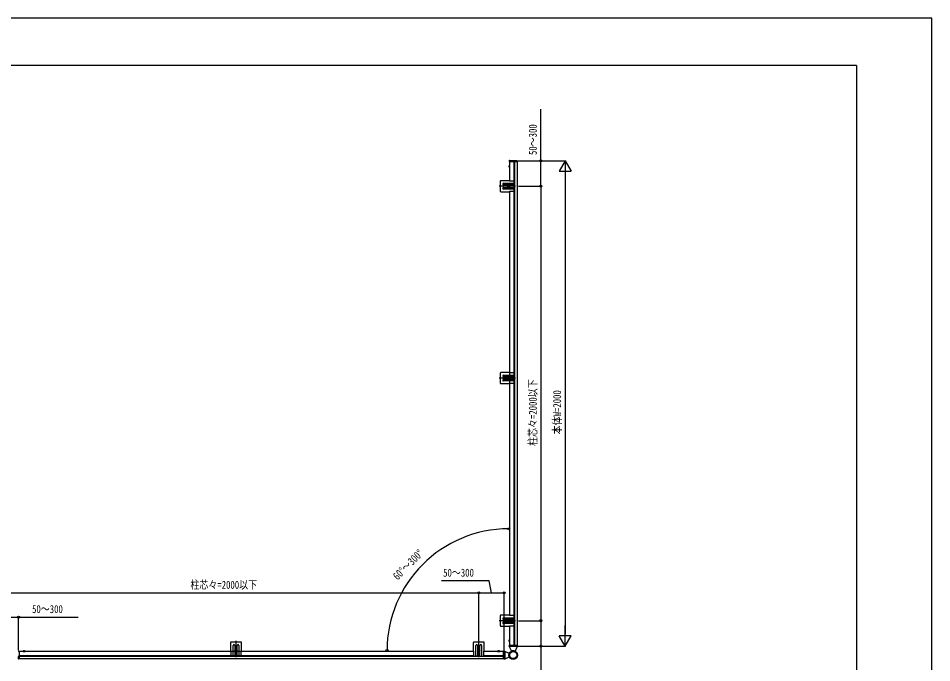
# Model space of a CAD drawing. Units: millimetres, scale not verified. Extents: x -4205 to 4205, y -2970 to 2970.
# Drawn here: x 442 to 4205, y 313 to 2970 of the extents above; entities that cross this region are included whole.
import ezdxf
from ezdxf.enums import TextEntityAlignment as Align

# ---------------------------------------------------------------- set-up
doc = ezdxf.new("R2010")
doc.units = ezdxf.units.MM
doc.header["$LTSCALE"] = 16
for name, color, linetype in [('0-4_YKK_A1', 4, 'Continuous'), ('0-5_YKK_D', 6, 'Continuous'), ('0-6_YKK_ZWAK', 7, 'Continuous')]:
    doc.layers.add(name, color=color, linetype=linetype)
doc.styles.add('ＭＳ ゴシック', font='')
doc.styles.get('ＭＳ ゴシック').set_extended_font_data('MS Gothic')

msp = doc.modelspace()

# ---------------------------------------------------------------- linework, layer by layer
at = {"layer": '0-4_YKK_A1'}
for p, q in [((2495.72, 2382.29), (2462.39, 2382.29)), ((2465.16, 2379.79), (2465.34, 2383.34)), ((2465.16, 2379.79), (2487.06, 2379.79)), ((2465.61, 2379.79), (2465.61, 2298.79)), ((2465.61, 2379.79), (2496.61, 2379.79)), ((2466.34, 2384.29), (2476.11, 2384.29)), ((2476.11, 2384.29), (2485.87, 2384.29)), ((2483.61, 2379.79), (2483.61, 2298.79)), ((2486.61, 2379.79), (2486.61, 384.79)), ((2496.61, 2379.79), (2486.61, 2379.79)), ((2486.87, 2383.34), (2486.96, 2381.7)), ((2495.84, 2381.79), (2487.37, 2381.79)), ((2496.61, 2379.79), (2496.61, 384.79)), ((2496.91, 2379.79), (2496.84, 2380.85)), ((2462.11, 2359.79), (2468.68, 2359.79)), ((2465.61, 2363.76), (2465.61, 2355.81)), ((2427.61, 2298.29), (2427.61, 2257.29)), ((2465.11, 2300.49), (2429.81, 2300.49)), ((2465.11, 2300.49), (2465.11, 2298.79)), ((2484.78, 2298.79), (2465.11, 2298.79)), ((2484.78, 2289.79), (2484.78, 2298.79)), ((2489.78, 2277.79), (2422.61, 2277.79)), ((2484.78, 2282.79), (2441.1, 2282.79)), ((2441.11, 2289.79), (2484.78, 2289.79)), ((2441.11, 2272.79), (2484.78, 2272.79)), ((2484.78, 2265.79), (2441.11, 2265.79)), ((2466.66, 2277.79), (2458.16, 2277.79)), ((2461.99, 2279.03), (2461.99, 2279.86)), ((2462.41, 2282.79), (2462.41, 2272.79)), ((2462.82, 2276.54), (2462.82, 2275.71)), ((2484.78, 2272.79), (2484.78, 2282.79)), ((2484.78, 2256.79), (2484.78, 2265.79)), ((2485.78, 2283.79), (2485.78, 2288.79)), ((2485.78, 2271.79), (2485.78, 2266.79)), ((2429.81, 2255.09), (2465.11, 2255.09)), ((2465.11, 2256.79), (2484.78, 2256.79)), ((2465.11, 2256.79), (2465.11, 2255.09)), ((2465.61, 2256.79), (2465.61, 507.79)), ((2483.61, 2256.79), (2483.61, 507.79)), ((2427.61, 1507.29), (2427.61, 1466.29)), ((2465.11, 1509.49), (2429.81, 1509.49)), ((2465.11, 1509.49), (2465.11, 1507.79)), ((2484.78, 1507.79), (2465.11, 1507.79)), ((2484.78, 1498.79), (2484.78, 1507.79)), ((2489.78, 1486.79), (2422.61, 1486.79)), ((2484.78, 1491.79), (2441.1, 1491.79)), ((2441.11, 1498.79), (2484.78, 1498.79)), ((2441.11, 1481.79), (2484.78, 1481.79)), ((2484.78, 1474.79), (2441.11, 1474.79)), ((2466.66, 1486.79), (2458.16, 1486.79)), ((2461.99, 1488.03), (2461.99, 1488.86)), ((2462.41, 1491.79), (2462.41, 1481.79)), ((2462.82, 1485.54), (2462.82, 1484.71)), ((2484.78, 1481.79), (2484.78, 1491.79)), ((2484.78, 1465.79), (2484.78, 1474.79)), ((2485.78, 1492.79), (2485.78, 1497.79)), ((2485.78, 1480.79), (2485.78, 1475.79)), ((2429.81, 1464.09), (2465.11, 1464.09)), ((2465.11, 1465.79), (2484.78, 1465.79)), ((2465.11, 1465.79), (2465.11, 1464.09)), ((2427.61, 507.29), (2427.61, 466.29)), ((2465.11, 509.49), (2429.81, 509.49)), ((2484.78, 491.79), (2441.1, 491.79)), ((2441.11, 498.79), (2484.78, 498.79)), ((2462.41, 491.79), (2462.41, 481.79)), ((2465.11, 509.49), (2465.11, 507.79)), ((2484.78, 507.79), (2465.11, 507.79)), ((2484.78, 498.79), (2484.78, 507.79)), ((2484.78, 481.79), (2484.78, 491.79)), ((2485.78, 492.79), (2485.78, 497.79)), ((2489.78, 486.79), (2422.61, 486.79)), ((2429.81, 464.09), (2465.11, 464.09)), ((2441.11, 481.79), (2484.78, 481.79)), ((2484.78, 474.79), (2441.11, 474.79)), ((2466.66, 486.79), (2458.16, 486.79)), ((2461.99, 488.03), (2461.99, 488.86)), ((2462.82, 485.54), (2462.82, 484.71)), ((2465.11, 465.79), (2484.78, 465.79)), ((2465.11, 465.79), (2465.11, 464.09)), ((2465.61, 465.79), (2465.61, 384.79)), ((2483.61, 465.79), (2483.61, 384.79)), ((2484.78, 465.79), (2484.78, 474.79)), ((2485.78, 480.79), (2485.78, 475.79)), ((1316.26, 396.09), (1316.26, 360.79)), ((1359.46, 398.29), (1318.46, 398.29)), ((1326.96, 341.11), (1326.96, 384.79)), ((1333.96, 384.79), (1333.96, 341.11)), ((1338.96, 336.11), (1338.96, 403.29)), ((1343.96, 341.11), (1343.96, 384.79)), ((1350.96, 384.79), (1350.96, 341.11)), ((1361.66, 360.79), (1361.66, 396.09)), ((2316.26, 396.09), (2316.26, 360.79)), ((2359.46, 398.29), (2318.46, 398.29)), ((2326.96, 341.11), (2326.96, 384.79)), ((2333.96, 384.79), (2333.96, 341.11)), ((2338.96, 336.11), (2338.96, 403.29)), ((2343.96, 341.11), (2343.96, 384.79)), ((2350.96, 384.79), (2350.96, 341.11)), ((2361.66, 360.79), (2361.66, 396.09)), ((2496.74, 382.29), (2460.97, 382.29)), ((2462.11, 404.79), (2468.68, 404.79)), ((2464.76, 380.79), (2464.76, 384.29)), ((2486.34, 384.29), (2464.76, 384.29)), ((2465.61, 400.81), (2465.61, 408.76)), ((2496.61, 384.79), (2465.61, 384.79)), ((2465.76, 379.79), (2465.76, 377.29)), ((2496.16, 379.79), (2465.76, 379.79)), ((2496.16, 379.79), (2465.76, 379.79)), ((2465.76, 377.29), (2473.44, 360.81)), ((2466.68, 384.29), (2467.26, 383.29)), ((2467.26, 384.29), (2467.26, 384.79)), ((2469.96, 383.29), (2467.26, 383.29)), ((2470.54, 384.29), (2469.96, 383.29)), ((2483.76, 382.29), (2483.76, 384.29)), ((2497.16, 382.29), (2483.76, 382.29)), ((2484.26, 384.29), (2484.26, 384.79)), ((2496.46, 384.79), (2486.46, 384.79)), ((2486.76, 382.29), (2486.76, 383)), ((2495.84, 382.79), (2487.37, 382.79)), ((2496.16, 377.29), (2488.47, 360.81)), ((2496.16, 379.79), (2496.16, 377.29)), ((2496.91, 384.79), (2496.84, 383.73)), ((2497.16, 380.79), (2497.16, 382.29)), ((443.46, 360.74), (441.46, 360.63)), ((442.9, 338.87), (443.46, 338.84)), ((443.46, 360.74), (445.46, 360.63)), ((444.02, 338.87), (443.46, 338.84)), ((445.46, 360.63), (445.46, 339.56)), ((2317.96, 360.29), (445.96, 360.29)), ((445.96, 360.29), (445.96, 329.29)), ((2317.96, 342.29), (445.96, 342.29)), ((2440.96, 339.29), (445.96, 339.29)), ((461.98, 360.29), (469.93, 360.29)), ((465.96, 363.79), (465.96, 357.21)), ((1317.96, 360.79), (1316.26, 360.79)), ((1317.96, 360.79), (1317.96, 341.11)), ((1317.96, 341.11), (1326.96, 341.11)), ((1332.96, 340.11), (1327.96, 340.11)), ((1343.96, 363.49), (1333.96, 363.49)), ((1333.96, 341.11), (1343.96, 341.11)), ((1337.72, 363.07), (1336.89, 363.07)), ((1338.96, 359.24), (1338.96, 367.74)), ((1340.21, 363.9), (1341.04, 363.9)), ((1344.96, 340.11), (1349.96, 340.11)), ((1350.96, 341.11), (1359.96, 341.11)), ((1359.96, 341.11), (1359.96, 360.79)), ((1361.66, 360.79), (1359.96, 360.79)), ((2317.96, 360.79), (2316.26, 360.79)), ((2317.96, 360.79), (2317.96, 341.11)), ((2317.96, 341.11), (2326.96, 341.11)), ((2332.96, 340.11), (2327.96, 340.11)), ((2343.96, 363.49), (2333.96, 363.49)), ((2333.96, 341.11), (2343.96, 341.11)), ((2337.71, 363.07), (2336.88, 363.07)), ((2338.96, 359.24), (2338.96, 367.74)), ((2340.2, 363.9), (2341.03, 363.9)), ((2344.96, 340.11), (2349.96, 340.11)), ((2350.96, 341.11), (2359.96, 341.11)), ((2359.96, 341.11), (2359.96, 360.79)), ((2361.66, 360.79), (2359.96, 360.79)), ((2440.96, 360.29), (2359.96, 360.29)), ((2440.96, 342.29), (2359.96, 342.29)), ((2424.93, 360.29), (2416.98, 360.29)), ((2420.96, 363.79), (2420.96, 357.21)), ((2440.96, 360.29), (2440.96, 339.29)), ((2441.46, 358.49), (2440.96, 358.49)), ((2442.02, 339.37), (2440.96, 339.44)), ((2440.96, 339.44), (2440.96, 328.84)), ((2440.96, 329.29), (2440.96, 339.29)), ((2444.96, 360.99), (2441.46, 360.99)), ((2441.46, 339.41), (2441.46, 360.99)), ((2443.46, 341.99), (2441.46, 341.99)), ((2443.46, 338.99), (2442.75, 338.99)), ((2443.46, 330.01), (2443.46, 365.76)), ((2443.46, 328.59), (2443.46, 341.99)), ((2445.96, 359.99), (2445.96, 329.59)), ((2445.96, 359.99), (2448.46, 359.99)), ((2445.96, 329.59), (2445.96, 359.99)), ((2448.46, 359.99), (2464.93, 352.3)), ((442.96, 330.05), (442.96, 338.52)), ((443.96, 330.05), (443.96, 338.52)), ((445.96, 328.99), (444.9, 329.05)), ((2440.96, 329.29), (445.96, 329.29)), ((2440.96, 328.84), (2442.02, 328.9)), ((2442.96, 329.9), (2442.96, 338.37)), ((2444.96, 328.59), (2443.46, 328.59)), ((2445.96, 329.59), (2448.46, 329.59)), ((2448.46, 329.59), (2464.93, 337.27))]:
    msp.add_line(p, q, dxfattribs=at)
for points in [[(2486.37, 2380.85), (2486.31, 2379.79), (2496.91, 2379.79)], [(2463.53, 2361.86), (2465.4, 2360.93), (2466, 2359.79)], [(2463.53, 2357.71), (2465.4, 2358.64), (2466, 2359.79)], [(2461.16, 2277.37), (2460.33, 2277.37), (2460.33, 2278.2), (2461.16, 2278.2)], [(2461.99, 2279.86), (2462.82, 2279.86), (2462.82, 2279.03)], [(2462.82, 2275.71), (2461.99, 2275.71), (2461.99, 2276.54)], [(2463.65, 2278.2), (2464.48, 2278.2), (2464.48, 2277.37), (2463.65, 2277.37)], [(2461.16, 1486.37), (2460.33, 1486.37), (2460.33, 1487.2), (2461.16, 1487.2)], [(2461.99, 1488.86), (2462.82, 1488.86), (2462.82, 1488.03)], [(2462.82, 1484.71), (2461.99, 1484.71), (2461.99, 1485.54)], [(2463.65, 1487.2), (2464.48, 1487.2), (2464.48, 1486.37), (2463.65, 1486.37)], [(2461.16, 486.37), (2460.33, 486.37), (2460.33, 487.2), (2461.16, 487.2)], [(2461.99, 488.86), (2462.82, 488.86), (2462.82, 488.03)], [(2462.82, 484.71), (2461.99, 484.71), (2461.99, 485.54)], [(2463.65, 487.2), (2464.48, 487.2), (2464.48, 486.37), (2463.65, 486.37)], [(2463.53, 406.86), (2465.4, 405.93), (2466, 404.79)], [(2463.53, 402.71), (2465.4, 403.64), (2466, 404.79)], [(2486.37, 383.73), (2486.31, 384.79), (2496.91, 384.79)], [(444.9, 339.52), (445.96, 339.59), (445.96, 328.99)], [(463.88, 362.36), (464.81, 360.5), (465.96, 359.89)], [(468.03, 362.36), (467.1, 360.5), (465.96, 359.89)], [(1336.89, 363.07), (1336.89, 363.9), (1337.72, 363.9)], [(1338.55, 364.73), (1338.55, 365.56), (1339.38, 365.56), (1339.38, 364.73)], [(1339.38, 362.24), (1339.38, 361.41), (1338.55, 361.41), (1338.55, 362.24)], [(1341.04, 363.9), (1341.04, 363.07), (1340.21, 363.07)], [(2336.88, 363.07), (2336.88, 363.9), (2337.71, 363.9)], [(2338.54, 364.73), (2338.54, 365.56), (2339.37, 365.56), (2339.37, 364.73)], [(2339.37, 362.24), (2339.37, 361.41), (2338.54, 361.41), (2338.54, 362.24)], [(2341.03, 363.9), (2341.03, 363.07), (2340.2, 363.07)], [(2418.88, 362.36), (2419.81, 360.5), (2420.96, 359.89)], [(2423.03, 362.36), (2422.1, 360.5), (2420.96, 359.89)]]:
    msp.add_lwpolyline(points, dxfattribs=at)
for centre, radius in [((2462.41, 2277.79), 4.25), ((2462.41, 1486.79), 4.25), ((2462.41, 486.79), 4.25), ((1338.96, 363.49), 4.25), ((2338.96, 363.49), 4.25), ((2480.96, 344.79), 17.7), ((2480.96, 344.79), 16.2), ((2480.96, 344.79), 14.47)]:
    msp.add_circle(centre, radius, dxfattribs=at)
for centre, radius, start, end in [((2466.34, 2383.29), 1, 90, 177), ((2485.87, 2383.29), 1, 3, 90), ((2487.37, 2380.79), 1, 90, 176.5), ((2495.84, 2380.79), 1, 3.5, 90), ((2468.41, 2359.79), 5.3, 127.71409, 232.28591), ((2465.33, 2363.76), 0.274, 0, 127.71409), ((2465.33, 2355.81), 0.274, 232.28591, 0), ((2429.81, 2298.29), 2.2, 90, 180), ((2441.11, 2286.29), 3.5, 90, 270), ((2441.11, 2269.29), 3.5, 90, 270), ((2461.16, 2279.03), 0.83, 270, 0), ((2461.16, 2276.54), 0.83, 0, 90), ((2463.65, 2279.03), 0.83, 180, 270), ((2463.65, 2276.54), 0.83, 90, 180), ((2484.78, 2288.79), 1, 0, 90), ((2484.78, 2283.79), 1, 270, 0), ((2484.78, 2271.79), 1, 0, 90), ((2484.78, 2266.79), 1, 270, 0), ((2429.81, 2257.29), 2.2, 180, 270), ((2429.81, 1507.29), 2.2, 90, 180), ((2441.11, 1495.29), 3.5, 90, 270), ((2441.11, 1478.29), 3.5, 90, 270), ((2461.16, 1488.03), 0.83, 270, 0), ((2461.16, 1485.54), 0.83, 0, 90), ((2463.65, 1488.03), 0.83, 180, 270), ((2463.65, 1485.54), 0.83, 90, 180), ((2484.78, 1497.79), 1, 0, 90), ((2484.78, 1492.79), 1, 270, 0), ((2484.78, 1480.79), 1, 0, 90), ((2484.78, 1475.79), 1, 270, 0), ((2429.81, 1466.29), 2.2, 180, 270), ((2429.81, 507.29), 2.2, 90, 180), ((2441.11, 495.29), 3.5, 90, 270), ((2484.78, 497.79), 1, 0, 90), ((2484.78, 492.79), 1, 270, 0), ((2429.81, 466.29), 2.2, 180, 270), ((2441.11, 478.29), 3.5, 90, 270), ((2461.16, 488.03), 0.83, 270, 0), ((2461.16, 485.54), 0.83, 0, 90), ((2463.65, 488.03), 0.83, 180, 270), ((2463.65, 485.54), 0.83, 90, 180), ((2484.78, 480.79), 1, 0, 90), ((2484.78, 475.79), 1, 270, 0), ((1318.46, 396.09), 2.2, 90, 180), ((1330.46, 384.79), 3.5, 0, 180), ((1347.46, 384.79), 3.5, 0, 180), ((1359.46, 396.09), 2.2, 0, 90), ((2318.46, 396.09), 2.2, 90, 180), ((2330.46, 384.79), 3.5, 0, 180), ((2347.46, 384.79), 3.5, 0, 180), ((2359.46, 396.09), 2.2, 0, 90), ((2468.41, 404.79), 5.3, 127.71409, 232.28591), ((2465.76, 380.79), 1, 180, 270), ((2465.33, 408.76), 0.274, 0, 127.71409), ((2465.33, 400.81), 0.274, 232.28591, 0), ((2487.37, 383.79), 1, 183.5, 270), ((2495.84, 383.79), 1, 270, 356.5), ((2496.16, 380.79), 1, 270, 0), ((441.96, 338.52), 1, 0, 86.5), ((444.96, 338.52), 1, 93.5, 180), ((461.98, 360.56), 0.274, 142.28591, 270), ((465.96, 357.49), 5.3, 37.71409, 142.28591), ((469.93, 360.56), 0.274, 270, 37.71409), ((1327.96, 341.11), 1, 180, 270), ((1332.96, 341.11), 1, 270, 0), ((1337.72, 364.73), 0.83, 270, 0), ((1337.72, 362.24), 0.83, 0, 90), ((1340.21, 364.73), 0.83, 180, 270), ((1340.21, 362.24), 0.83, 90, 180), ((1344.96, 341.11), 1, 180, 270), ((1349.96, 341.11), 1, 270, 0), ((2327.96, 341.11), 1, 180, 270), ((2332.96, 341.11), 1, 270, 0), ((2337.71, 364.73), 0.83, 270, 0), ((2337.71, 362.24), 0.83, 0, 90), ((2340.2, 364.73), 0.83, 180, 270), ((2340.2, 362.24), 0.83, 90, 180), ((2344.96, 341.11), 1, 180, 270), ((2349.96, 341.11), 1, 270, 0), ((2416.98, 360.56), 0.274, 142.28591, 270), ((2420.96, 357.49), 5.3, 37.71409, 142.28591), ((2424.93, 360.56), 0.274, 270, 37.71409), ((2441.96, 338.37), 1, 0, 86.5), ((2444.96, 359.99), 1, 0, 90), ((2480.96, 344.79), 18, 64.87018, 115.12982), ((441.96, 330.05), 1, 273.5, 0), ((444.96, 330.05), 1, 180, 266.5), ((2441.96, 329.9), 1, 273.5, 0), ((2444.96, 329.59), 1, 270, 0)]:
    msp.add_arc(centre, radius, start, end, dxfattribs=at)
at = {"layer": '0-5_YKK_D'}
for p, q in [((2496.72, 2382.29), (2595.96, 2382.29)), ((2496.72, 2382.29), (2695.96, 2382.29)), ((2694.96, 2382.29), (2670.46, 2339.85)), ((2694.96, 2382.29), (2719.46, 2339.85)), ((2694.96, 2382.29), (2694.96, 2297.42)), ((2670.46, 2339.85), (2719.46, 2339.85)), ((2694.96, 2333.29), (2694.96, 431.29)), ((2502.16, 2277.79), (2595.96, 2277.79)), ((2502.16, 2277.79), (2595.96, 2277.79)), ((2594.96, 2277.79), (2594.96, 486.79)), ((2338.96, 404.29), (2338.96, 602.28)), ((2338.96, 404.29), (2338.96, 602.28)), ((2443.46, 366.76), (2443.46, 602.28)), ((313.96, 601.28), (2338.96, 601.28)), ((2338.96, 601.28), (2443.46, 601.28)), ((443.46, 365.18), (443.46, 502.28)), ((2502.16, 486.79), (2595.96, 486.79)), ((2502.16, 486.79), (2595.96, 486.79)), ((2694.96, 382.29), (2694.96, 467.16)), ((2694.96, 382.29), (2670.46, 424.72)), ((2719.46, 424.72), (2670.46, 424.72)), ((2694.96, 382.29), (2719.46, 424.72)), ((2497.74, 382.29), (2595.96, 382.29)), ((2497.74, 382.29), (2695.96, 382.29))]:
    msp.add_line(p, q, dxfattribs=at)
for points in [[(2594.96, 2277.79), (2594.96, 2382.29), (2594.96, 2595.69)], [(2391.21, 601.28), (2381.7, 651.28), (2185.3, 651.28)], [(313.96, 501.28), (443.46, 501.28), (688.24, 501.28)], [(2594.96, 486.79), (2594.96, 382.29), (2594.96, 168.89)]]:
    msp.add_lwpolyline(points, dxfattribs=at)
for centre in [(2594.96, 2382.29), (2594.96, 2277.79), (2594.96, 2277.79), (2462.96, 865.52), (2338.96, 601.28), (2338.96, 601.28), (2443.46, 601.28), (443.46, 501.28), (2594.96, 486.79), (2594.96, 486.79), (2594.96, 382.29), (1961.02, 363.58)]:
    msp.add_circle(centre, 4.25, dxfattribs=at)
msp.add_arc((2462.96, 363.58), 501.94, 90, 180, dxfattribs=at)
at = {"layer": '0-6_YKK_ZWAK'}
for q in [(-3904.98, 2775), (3895.02, -2525)]:
    msp.add_line((3895.02, 2775), q, dxfattribs=at)
msp.add_lwpolyline([(-4205, -2970), (4205, -2970), (4205, 2970), (-4205, 2970)], close=True, dxfattribs=at)

# ---------------------------------------------------------------- texts
at = {"layer": '0-5_YKK_D', "style": 'ＭＳ ゴシック', "width": 0.8}
for s, rotation, p in [('50～300', 90, (2587.96, 2406.29)), ('柱芯々=2000以下', 90, (2587.96, 1207.09)), ('本体W=2000', 90, (2687.96, 1255.09)), ('60°～300°', 45, (2011.87, 644.96))]:
    msp.add_text(s, height=32.99, rotation=rotation, dxfattribs=at).set_placement(p, align=Align.BOTTOM_LEFT)
for s, p in [('50～300', (2192.3, 658.28)), ('柱芯々=2000以下', (1151.26, 608.28)), ('50～300', (498.84, 508.28))]:
    msp.add_text(s, height=32.99, dxfattribs=at).set_placement(p, align=Align.BOTTOM_LEFT)

doc.saveas('drawing.dxf')
